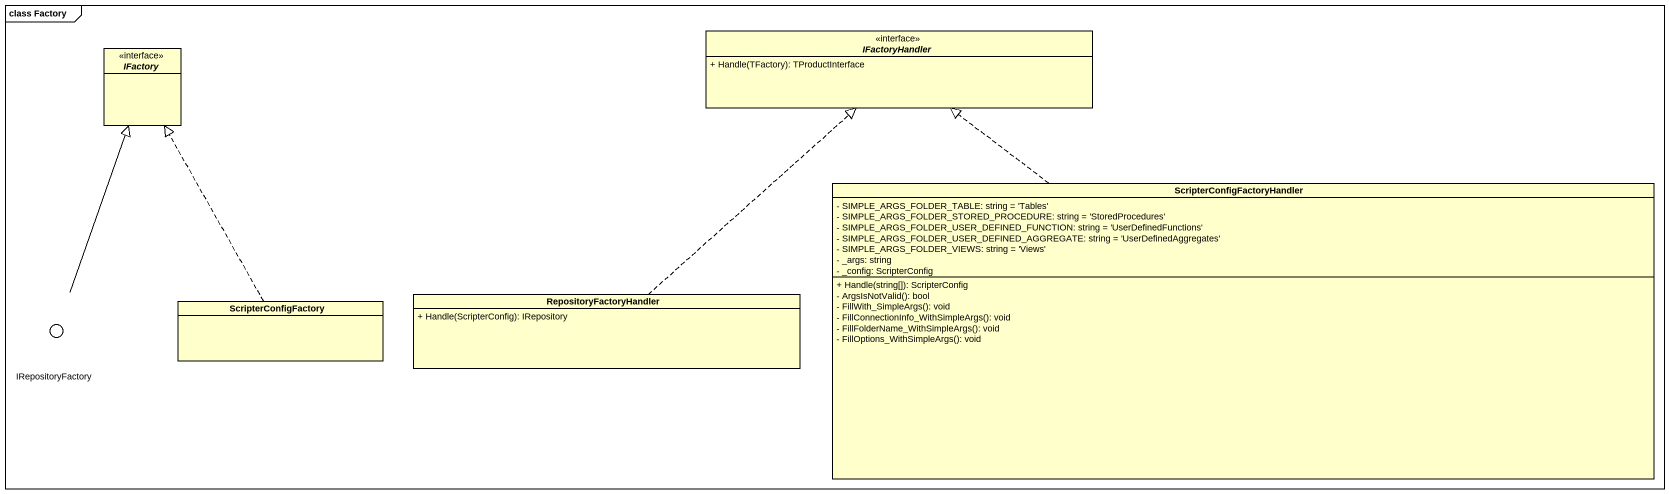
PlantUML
@startuml
mainframe class Factory
allowmixing
hide circle
hide empty members
skinparam classAttributeIconSize 0
interface IFactory <<interface>>
interface IFactoryHandler <<interface>> {
  + Handle(TFactory): TProductInterface
}
class ScripterConfigFactoryHandler {
  - SIMPLE_ARGS_FOLDER_TABLE: string = 'Tables'
  - SIMPLE_ARGS_FOLDER_STORED_PROCEDURE: string = 'StoredProcedures'
  - SIMPLE_ARGS_FOLDER_USER_DEFINED_FUNCTION: string = 'UserDefinedFunctions'
  - SIMPLE_ARGS_FOLDER_USER_DEFINED_AGGREGATE: string = 'UserDefinedAggregates'
  - SIMPLE_ARGS_FOLDER_VIEWS: string = 'Views'
  - _args: string
  - _config: ScripterConfig
  + Handle(string[]): ScripterConfig
  - ArgsIsNotValid(): bool
  - FillWith_SimpleArgs(): void
  - FillConnectionInfo_WithSimpleArgs(): void
  - FillFolderName_WithSimpleArgs(): void
  - FillOptions_WithSimpleArgs(): void
}
() IRepositoryFactory <<interface>>
class RepositoryFactoryHandler {
  + Handle(ScripterConfig): IRepository
}
class ScripterConfigFactory
ScripterConfigFactoryHandler .up.|> IFactoryHandler
IRepositoryFactory -up-|> IFactory
RepositoryFactoryHandler .up.|> IFactoryHandler
ScripterConfigFactory .up.|> IFactory
@enduml
